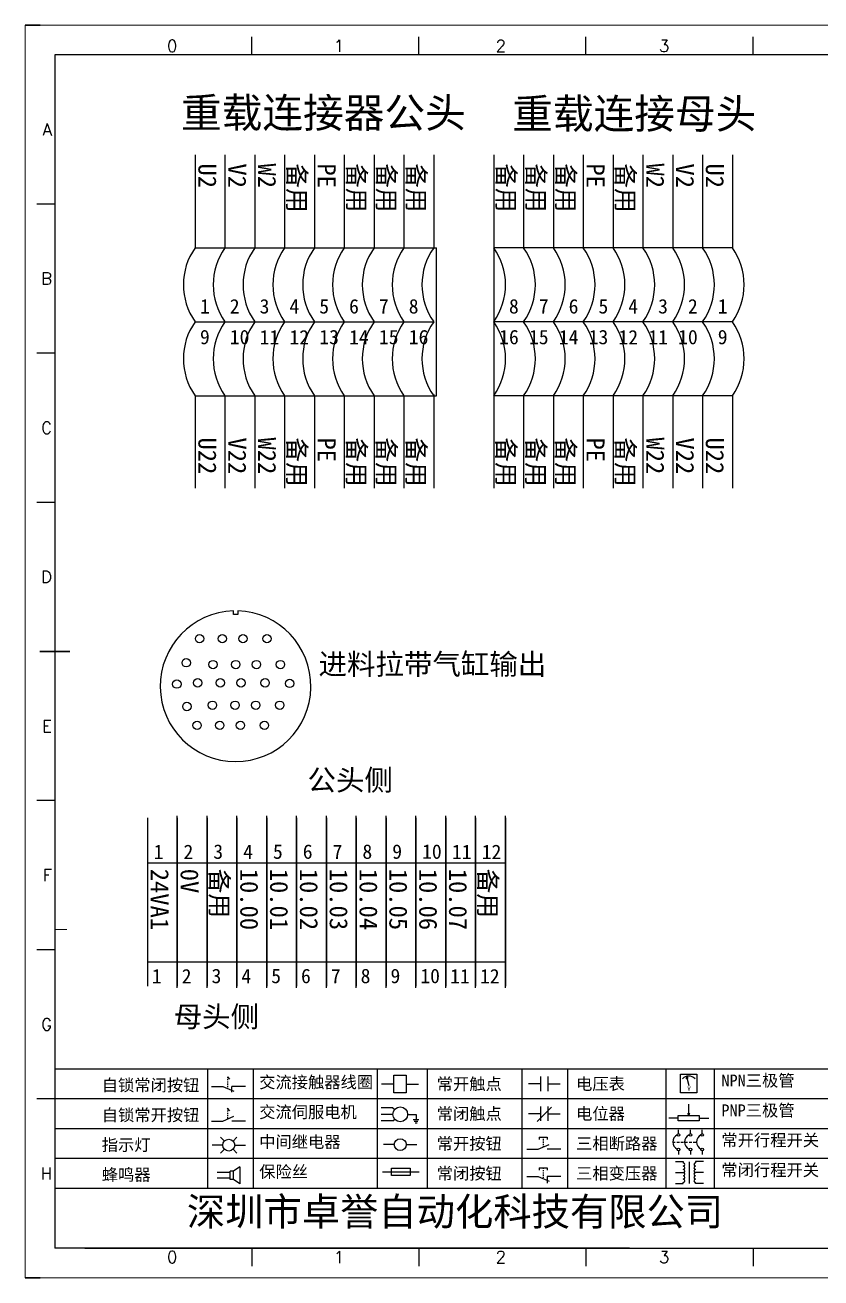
# Model space of a CAD drawing. Header units: millimetres. Extents: x -300 to 4128, y -106 to 2458.
# Drawn here: x 75.5 to 209, y 663.4 to 873.4 of the extents above; entities that cross this region are included whole.
import ezdxf
from ezdxf.enums import TextEntityAlignment as Align

# ---------------------------------------------------------------- set-up
doc = ezdxf.new("R2010")
doc.units = ezdxf.units.MM
doc.layers.add('AE_BOR', color=1, linetype='Continuous')
doc.layers.add('DESC', color=1, linetype='Continuous')
doc.styles.get("Standard").update_dxf_attribs({"font": ''})
doc.styles.add('WD', font='romans.shx', dxfattribs={"width": 0.8, "bigfont": 'gbcbig.shx'})
doc.styles.add('汉字', font='')
doc.styles.get('Standard').set_extended_font_data('SimSun')
doc.styles.get('汉字').set_extended_font_data('新宋体')

# ---------------------------------------------------------------- blocks, each defined once
blk = doc.blocks.new('*U4')
at = {"linetype": 'ByBlock'}
for p, q in [((-1909.23, -780.45), (-1909.23, -780.67)), ((-1909.23, -780.45), (-1908.92, -780.84)), ((-1909.23, -780.84), (-1909.23, -781.05)), ((-1911.92, -782.07), (-1910.06, -782.07)), ((-1910.06, -782.07), (-1908.18, -782.88)), ((-1909.23, -781.23), (-1909.23, -781.44)), ((-1909.23, -781.61), (-1909.23, -781.83)), ((-1909.23, -782), (-1909.23, -782.21)), ((-1909.23, -782.38), (-1909.23, -782.43)), ((-1908.52, -783.07), (-1908.52, -782.07)), ((-1906.25, -782.07), (-1908.52, -782.07))]:
    blk.add_line(p, q, dxfattribs=at)
blk = doc.blocks.new('*U6')
at = {"linetype": 'ByBlock'}
for p, q in [((-1908.88, -791.17), (-1909.23, -790.71)), ((-1909.23, -790.71), (-1909.23, -790.92)), ((-1909.23, -791.09), (-1909.23, -791.31)), ((-1909.23, -791.48), (-1909.23, -791.69)), ((-1911.92, -792.89), (-1910.06, -792.89)), ((-1910.06, -792.89), (-1908.18, -792.08)), ((-1909.23, -791.86), (-1909.23, -792.08)), ((-1909.23, -792.25), (-1909.23, -792.47)), ((-1906.25, -792.89), (-1908.52, -792.89))]:
    blk.add_line(p, q, dxfattribs=at)
blk = doc.blocks.new('蜂鸣器')
at = {"linetype": 'ByBlock'}
for p, q in [((-1907.17, -795.53), (-1908.25, -796.26)), ((-1907.17, -795.53), (-1907.17, -798.41)), ((-1908.8, -796.48), (-1911.01, -796.48)), ((-1908.8, -797.46), (-1911.01, -797.46)), ((-1908.25, -796.26), (-1908.8, -796.26)), ((-1908.8, -797.68), (-1908.8, -796.26)), ((-1908.25, -797.68), (-1908.8, -797.68)), ((-1908.25, -797.68), (-1908.25, -796.26)), ((-1907.17, -798.41), (-1908.25, -797.68))]:
    blk.add_line(p, q, dxfattribs=at)
blk = doc.blocks.new('指示灯')
at = {"linetype": 'ByBlock'}
for p, q in [((-1854.25, -776.92), (-1856.06, -776.92)), ((-1854.62, -775.59), (-1853.97, -776.23)), ((-1851.9, -775.59), (-1852.54, -776.23)), ((-1852.26, -776.92), (-1850.45, -776.92)), ((-1854.62, -778.25), (-1853.97, -777.61)), ((-1851.9, -778.25), (-1852.54, -777.61))]:
    blk.add_line(p, q, dxfattribs=at)
blk.add_circle((-1853.26, -776.92), 0.992, dxfattribs=at)
blk = doc.blocks.new('交流接触器线圈')
at = {"linetype": 'ByBlock'}
for p, q in [((-1880.82, -781.77), (-1882.87, -781.77)), ((-1878.72, -781.77), (-1876.67, -781.77))]:
    blk.add_line(p, q, dxfattribs=at)
blk.add_lwpolyline([(-1880.82, -780.28), (-1878.72, -780.28), (-1878.72, -783.26), (-1880.82, -783.26)], close=True, dxfattribs=at)
blk = doc.blocks.new('交流伺服电机')
at = {"linetype": 'ByBlock'}
for p, q in [((-1880.97, -785.75), (-1882.94, -785.75)), ((-1880.97, -786.85), (-1882.94, -786.85)), ((-1880.97, -785.75), (-1880.65, -786.03)), ((-1878.49, -786.85), (-1877.07, -786.85)), ((-1877.07, -786.85), (-1877.07, -787.72)), ((-1880.97, -787.94), (-1882.94, -787.94)), ((-1880.97, -787.94), (-1880.65, -787.67)), ((-1877.54, -787.72), (-1876.59, -787.72)), ((-1877.38, -788.01), (-1876.75, -788.01)), ((-1877.23, -788.29), (-1876.9, -788.29))]:
    blk.add_line(p, q, dxfattribs=at)
blk.add_circle((-1879.73, -786.85), 1.24, dxfattribs=at)
blk = doc.blocks.new('中间继电器')
at = {"linetype": 'ByBlock'}
for p, q in [((-1880.72, -791.92), (-1882.54, -791.92)), ((-1878.74, -791.92), (-1876.92, -791.92))]:
    blk.add_line(p, q, dxfattribs=at)
blk.add_circle((-1879.73, -791.92), 0.992, dxfattribs=at)
blk = doc.blocks.new('保险丝')
at = {"linetype": 'ByBlock'}
blk.add_line((-1882.72, -796.49), (-1876.55, -796.49), dxfattribs=at)
blk.add_lwpolyline([(-1881.2, -795.86), (-1878.06, -795.86), (-1878.06, -797.12), (-1881.2, -797.12)], close=True, dxfattribs=at)
blk = doc.blocks.new('常开按钮')
at = {"linetype": 'ByBlock'}
for p, q in [((-1910.06, -787.73), (-1908.18, -786.93)), ((-1909.9, -785.68), (-1908.56, -785.68)), ((-1909.9, -785.68), (-1909.9, -786.07)), ((-1909.23, -785.68), (-1909.23, -785.89)), ((-1909.23, -786.06), (-1909.23, -786.28)), ((-1909.23, -786.45), (-1909.23, -786.67)), ((-1909.23, -786.84), (-1909.23, -787.05)), ((-1909.23, -787.22), (-1909.23, -787.38)), ((-1908.56, -785.68), (-1908.56, -786.07)), ((-1911.92, -787.73), (-1910.06, -787.73)), ((-1906.25, -787.73), (-1908.52, -787.73))]:
    blk.add_line(p, q, dxfattribs=at)
blk = doc.blocks.new('常开触点')
at = {"linetype": 'ByBlock'}
for p, q in [((-1853.82, -782.99), (-1853.82, -780.56)), ((-1852.6, -782.99), (-1852.6, -780.56)), ((-1853.82, -781.77), (-1855.88, -781.77)), ((-1852.6, -781.77), (-1850.55, -781.77))]:
    blk.add_line(p, q, dxfattribs=at)
blk = doc.blocks.new('常闭触点')
at = {"linetype": 'ByBlock'}
for p, q in [((-1853.82, -786.77), (-1855.88, -786.77)), ((-1852.01, -785.66), (-1854.43, -788.1)), ((-1853.82, -787.99), (-1853.82, -785.56)), ((-1852.6, -787.99), (-1852.6, -785.56)), ((-1852.6, -786.77), (-1850.55, -786.77))]:
    blk.add_line(p, q, dxfattribs=at)
blk = doc.blocks.new('常闭按钮')
at = {"linetype": 'ByBlock'}
for p, q in [((-1854.11, -790.83), (-1852.77, -790.83)), ((-1854.11, -790.83), (-1854.11, -791.22)), ((-1853.44, -790.83), (-1853.44, -791.04)), ((-1853.44, -791.21), (-1853.44, -791.43)), ((-1853.44, -791.6), (-1853.44, -791.82)), ((-1852.77, -790.83), (-1852.77, -791.22)), ((-1856.13, -792.28), (-1854.28, -792.28)), ((-1854.28, -792.28), (-1852.4, -793.09)), ((-1853.44, -791.99), (-1853.44, -792.2)), ((-1853.44, -792.37), (-1853.44, -792.53)), ((-1850.47, -792.28), (-1852.73, -792.28)), ((-1852.73, -792.28), (-1852.73, -793.43))]:
    blk.add_line(p, q, dxfattribs=at)
blk = doc.blocks.new('电压表')
at = {"linetype": 'ByBlock'}
for p, q in [((-1814.84, -780.75), (-1814.91, -781.13)), ((-1814.6, -781.05), (-1814.91, -781.13)), ((-1814.84, -780.75), (-1814.46, -782.26)), ((-1814.84, -780.75), (-1814.6, -781.05))]:
    blk.add_line(p, q, dxfattribs=at)
blk.add_lwpolyline([(-1815.84, -780.34), (-1813.07, -780.34), (-1813.07, -783.49), (-1815.84, -783.49)], close=True, dxfattribs=at)
blk.add_arc((-1814.46, -782.26), 1.56, 46.8313, 133.1687, dxfattribs=at)
at = {"linetype": 'ByBlock', "insert": (-1814.7, -782.39), "char_height": 0.75, "width": 0.6768, "attachment_point": 1}
blk.add_mtext('V', dxfattribs=at)
blk = doc.blocks.new('电位器')
at = {"linetype": 'ByBlock'}
for p, q in [((-1814.45, -787.3), (-1814.45, -785.39)), ((-1814.45, -787.3), (-1814.62, -786.96)), ((-1814.62, -786.96), (-1814.27, -786.96)), ((-1814.45, -787.3), (-1814.27, -786.96)), ((-1816.21, -787.75), (-1817.79, -787.75)), ((-1812.68, -787.75), (-1811.1, -787.75))]:
    blk.add_line(p, q, dxfattribs=at)
blk.add_lwpolyline([(-1816.21, -787.3), (-1812.68, -787.3), (-1812.68, -788.2), (-1816.21, -788.2)], close=True, dxfattribs=at)
blk = doc.blocks.new('三相断路器')
at = {"linetype": 'ByBlock'}
for p, q in [((-1816.17, -790.33), (-1816.17, -789.7)), ((-1814.17, -790.33), (-1814.17, -789.7)), ((-1812.18, -790.33), (-1812.18, -789.7)), ((-1817.14, -791.74), (-1816.72, -791.74)), ((-1816.45, -791.74), (-1816.03, -791.74)), ((-1816.17, -793.19), (-1816.17, -793.83)), ((-1815.76, -791.74), (-1815.34, -791.74)), ((-1815.07, -791.74), (-1814.65, -791.74)), ((-1814.38, -791.74), (-1813.96, -791.74)), ((-1814.17, -793.19), (-1814.17, -793.83)), ((-1813.69, -791.74), (-1813.27, -791.74)), ((-1812.18, -793.19), (-1812.18, -793.83))]:
    blk.add_line(p, q, dxfattribs=at)
for centre in [(-1816.17, -790.55), (-1814.17, -790.55), (-1812.18, -790.55), (-1816.17, -792.98), (-1814.17, -792.98), (-1812.18, -792.98)]:
    blk.add_circle(centre, 0.219, dxfattribs=at)
for centre in [(-1815.81, -791.74), (-1813.82, -791.74), (-1811.83, -791.74)]:
    blk.add_arc(centre, 1.32, 115.5791, 244.4209, dxfattribs=at)
blk = doc.blocks.new('三相变压器')
at = {"linetype": 'ByBlock'}
for p, q in [((-1816.69, -795.03), (-1815.37, -795.03)), ((-1815.37, -795.03), (-1815.37, -795.24)), ((-1814.34, -798.7), (-1814.34, -795.04)), ((-1812, -795.03), (-1813.32, -795.03)), ((-1813.32, -795.03), (-1813.32, -795.24)), ((-1816.69, -796.87), (-1815.37, -796.87)), ((-1812, -796.87), (-1813.32, -796.87)), ((-1816.69, -798.71), (-1815.37, -798.71)), ((-1815.37, -798.71), (-1815.37, -798.5)), ((-1813.32, -798.71), (-1813.32, -798.5)), ((-1812, -798.71), (-1813.32, -798.71))]:
    blk.add_line(p, q, dxfattribs=at)
for centre, start, end in [((-1815.37, -795.51), 270, 90), ((-1815.37, -796.06), 270, 90), ((-1813.32, -795.51), 90, 270), ((-1813.32, -796.06), 90, 270), ((-1815.37, -796.6), 270, 90), ((-1815.37, -797.14), 270, 90), ((-1815.37, -797.68), 270, 90), ((-1815.37, -798.23), 270, 90), ((-1813.32, -796.6), 90, 270), ((-1813.32, -797.14), 90, 270), ((-1813.32, -797.68), 90, 270), ((-1813.32, -798.23), 90, 270)]:
    blk.add_arc(centre, 0.271, start, end, dxfattribs=at)
blk = doc.blocks.new('电控横A4')
at = {"color": 7}
for p, q in [((292, -5), (5, -5)), ((5, -5), (5, -205)), ((10.03, -205), (289.53, -205)), ((130.8, -205), (190.75, -205))]:
    blk.add_line(p, q, dxfattribs=at)
at = {"color": 7, "lineweight": 9, "ltscale": 0.1}
for p, q in [((5, -151.57), (7, -151.57)), ((101.34, -205), (130.8, -205)), ((129.44, -205), (129.44, -205)), ((129.44, -205), (129.44, -205)), ((129.44, -205), (129.44, -205)), ((129.44, -205), (129.44, -205))]:
    blk.add_line(p, q, dxfattribs=at)
at = {"color": 7, "linetype": 'ByBlock'}
for p, q in [((292, -175), (5, -175)), ((292, -180), (5, -180)), ((292, -185), (5, -185)), ((292, -190), (5, -190)), ((292, -195), (5, -195))]:
    blk.add_line(p, q, dxfattribs=at)
at = {"color": 7, "lineweight": -2}
for p, q in [((30.58, -175), (30.58, -195)), ((38.26, -175), (38.26, -195)), ((59.05, -175), (59.05, -195)), ((67.4, -175), (67.4, -195)), ((83.26, -175), (83.26, -195)), ((90.91, -175), (90.91, -195)), ((107.4, -175), (107.4, -195)), ((115.5, -175), (115.5, -195))]:
    blk.add_line(p, q, dxfattribs=at)
at = {"color": 7, "ltscale": 2}
blk.add_line((101.34, -205), (5, -205), dxfattribs=at)
at = {"layer": 'AE_BOR', "color": 7, "lineweight": 30}
for p, q in [((2.53, 0), (0, 0)), ((2.5, -105), (7.5, -105)), ((0, -210), (2.53, -210))]:
    blk.add_line(p, q, dxfattribs=at)
at = {"layer": 'AE_BOR', "color": 7, "lineweight": 15}
for p, q in [((0, 0), (297, 0)), ((0, -210), (0, 0)), ((297, -210), (0, -210))]:
    blk.add_line(p, q, dxfattribs=at)
at = {"layer": 'AE_BOR', "color": 7}
for p, q in [((38.03, -5), (38.03, -2)), ((66.03, -5), (66.03, -2)), ((94.03, -5), (94.03, -2)), ((122.03, -5), (122.03, -2)), ((5, -30), (2, -30)), ((5, -55), (2, -55)), ((5, -80), (2, -80)), ((5, -130), (2, -130)), ((5, -155), (2, -155)), ((5, -180), (2, -180)), ((38.03, -205), (38.03, -208)), ((66.03, -205), (66.03, -208)), ((94.03, -205), (94.03, -208)), ((122.03, -205), (122.03, -208))]:
    blk.add_line(p, q, dxfattribs=at)
at = {"color": 7, "linetype": 'ByBlock'}
for name, p in [('*U4', (1943.19, 604.18)), ('交流接触器线圈', (1942.62, 604.27)), ('常开触点', (1940.27, 604.3)), ('电压表', (1925.71, 604.52)), ('*U6', (1943.19, 609.18)), ('交流伺服电机', (1942.62, 604.27)), ('常闭触点', (1940.27, 604.3)), ('电位器', (1925.71, 604.52)), ('指示灯', (1887.41, 589.18)), ('中间继电器', (1942.62, 604.27)), ('常开按钮', (1996.06, 599.3)), ('三相断路器', (1925.71, 604.52)), ('三相变压器', (1925.71, 604.52)), ('蜂鸣器', (1943.19, 604.18)), ('保险丝', (1942.62, 604.27)), ('常闭按钮', (1940.27, 599.3))]:
    blk.add_blockref(name, p, dxfattribs=at)
at = {"color": 7, "char_height": 2, "attachment_point": 1, "style": '汉字'}
for s, insert in [('{\\fKaiTi_GB2312|b0|i0|c134|p49;自锁常闭按钮}', (12.86, -176.69)), ('{\\fKaiTi_GB2312|b0|i0|c134|p49;交流接触器线圈}', (39.25, -176.19)), ('{\\fKaiTi_GB2312|b0|i0|c134|p49;常开触点}', (69.01, -176.48)), ('{\\fKaiTi_GB2312|b0|i0|c134|p49;电压表}', (92.37, -176.47)), ('{\\fKaiTi_GB2312|b0|i0|c134|p49;NPN三极管}', (116.73, -175.91)), ('{\\fKaiTi_GB2312|b0|i0|c134|p49;自锁常开按钮}', (12.86, -181.69)), ('{\\fKaiTi_GB2312|b0|i0|c134|p49;交流伺服电机}', (39.25, -181.19)), ('{\\fKaiTi_GB2312|b0|i0|c134|p49;常闭触点}', (69.01, -181.48)), ('{\\fKaiTi_GB2312|b0|i0|c134|p49;电位器}', (92.37, -181.47)), ('{\\fKaiTi_GB2312|b0|i0|c134|p49;PNP三极管}', (116.73, -180.91)), ('{\\fKaiTi_GB2312|b0|i0|c134|p49;指示灯}', (12.86, -186.69)), ('{\\fKaiTi_GB2312|b0|i0|c134|p49;中间继电器}', (39.25, -186.19)), ('{\\fKaiTi_GB2312|b0|i0|c134|p49;常开按钮}', (69.01, -186.48)), ('{\\fKaiTi_GB2312|b0|i0|c134|p49;三相断路器}', (92.37, -186.47)), ('{\\fKaiTi_GB2312|b0|i0|c134|p49;常开行程开关}', (116.73, -185.91)), ('{\\fKaiTi_GB2312|b0|i0|c134|p49;保险丝}', (39.25, -191.19)), ('{\\fKaiTi_GB2312|b0|i0|c134|p49;常闭行程开关}', (116.73, -190.91)), ('{\\fKaiTi_GB2312|b0|i0|c134|p49;蜂鸣器}', (12.86, -191.69)), ('{\\fKaiTi_GB2312|b0|i0|c134|p49;常闭按钮}', (69.01, -191.48)), ('{\\fKaiTi_GB2312|b0|i0|c134|p49;三相变压器}', (92.37, -191.47))]:
    blk.add_mtext(s, dxfattribs=dict(at, insert=insert))
at = {"color": 7, "lineweight": -2, "insert": (27.14, -196.53), "char_height": 4.7064, "width": 96.1138, "attachment_point": 1}
blk.add_mtext('深圳市卓誉自动化科技有限公司', dxfattribs=at)
at = {"layer": 'AE_BOR', "color": 7, "style": 'WD'}
for s, p in [('0', (24.67, -4.5)), ('1', (52.6, -4.5)), ('2', (79.75, -4.5)), ('3', (107.15, -4.5)), ('0', (24.67, -207.5)), ('1', (52.6, -207.5)), ('2', (79.75, -207.5)), ('3', (107.15, -207.5))]:
    blk.add_text(s, height=2, dxfattribs=at).set_placement(p, align=Align.CENTER)
for s, p in [('A', (4.5, -17.5)), ('B', (4.5, -42.5)), ('C', (4.5, -67.5)), ('D', (4.5, -92.5)), ('E', (4.5, -117.5)), ('F', (4.5, -142.5)), ('G', (4.5, -167.5)), ('H', (4.5, -192.5))]:
    blk.add_text(s, height=2, dxfattribs=at).set_placement(p, align=Align.MIDDLE_RIGHT)

msp = doc.modelspace()

# ---------------------------------------------------------------- linework, layer by layer
msp.add_lwpolyline([(111.21, 775.219), (111.21, 774.627), (110.499, 774.627), (110.499, 775.219)])
for centre in [(104.805, 770.562), (108.613, 770.562), (112.077, 770.562), (116.103, 770.562), (102.572, 766.518), (107.054, 766.228), (110.862, 766.228), (114.326, 766.228), (118.352, 766.228), (100.988, 762.955), (104.479, 763.161), (108.288, 763.161), (111.752, 763.161), (115.778, 763.161), (119.9, 763.054), (102.671, 759.195), (106.955, 759.401), (110.763, 759.401), (114.227, 759.401), (118.253, 759.401), (104.38, 756.036), (108.189, 756.036), (111.653, 756.036), (115.679, 756.036)]:
    msp.add_circle(centre, 0.7)
msp.add_arc((110.835, 762.589), 12.63, 91.52621, 88.30187)
at = {"layer": 'DESC', "color": 0}
for p, q in [((104.057, 851.664), (104.057, 836.079)), ((109.057, 851.664), (109.057, 836.079)), ((114.057, 851.664), (114.057, 836.079)), ((119.057, 851.664), (119.057, 836.079)), ((124.057, 851.664), (124.057, 836.079)), ((129.057, 851.664), (129.057, 836.079)), ((134.057, 851.664), (134.057, 836.079)), ((139.057, 851.664), (139.057, 836.079)), ((144.057, 851.664), (144.057, 836.079)), ((154.123, 851.664), (154.123, 811.282)), ((159.123, 851.664), (159.123, 836.079)), ((164.123, 851.664), (164.123, 836.079)), ((169.123, 851.664), (169.123, 836.079)), ((174.123, 851.664), (174.123, 836.079)), ((179.123, 851.664), (179.123, 836.079)), ((184.123, 851.664), (184.123, 836.079)), ((189.123, 851.664), (189.123, 836.079)), ((194.123, 851.664), (194.123, 836.079)), ((104.057, 836.079), (144.534, 836.079)), ((144.534, 811.282), (144.534, 836.079)), ((194.123, 836.079), (154.123, 836.079)), ((104.057, 823.68), (144.057, 823.68)), ((139.057, 823.68), (144.057, 823.68)), ((194.123, 823.68), (154.123, 823.68)), ((159.123, 823.68), (154.123, 823.68)), ((104.057, 811.282), (104.057, 795.771)), ((104.057, 811.282), (144.534, 811.282)), ((109.057, 811.282), (109.057, 795.771)), ((114.057, 811.282), (114.057, 795.771)), ((119.057, 811.282), (119.057, 795.771)), ((124.057, 811.282), (124.057, 795.771)), ((129.057, 811.282), (129.057, 795.771)), ((134.057, 811.282), (134.057, 795.771)), ((139.057, 811.282), (139.057, 795.771)), ((144.057, 811.476), (144.057, 795.771)), ((154.123, 811.476), (154.123, 795.771)), ((194.123, 811.282), (154.123, 811.282)), ((159.123, 811.282), (159.123, 795.771)), ((164.123, 811.282), (164.123, 795.771)), ((169.123, 811.282), (169.123, 795.771)), ((174.123, 811.282), (174.123, 795.771)), ((179.123, 811.282), (179.123, 795.771)), ((184.123, 811.282), (184.123, 795.771)), ((189.123, 811.282), (189.123, 795.771)), ((194.123, 811.282), (194.123, 795.771)), ((96.07, 740.526), (96.07, 732.967)), ((101.07, 726.023), (101.07, 740.851)), ((101.07, 740.526), (101.07, 732.967)), ((106.07, 726.023), (106.07, 740.851)), ((106.07, 740.526), (106.07, 732.967)), ((111.07, 726.023), (111.07, 740.851)), ((111.07, 740.526), (111.07, 732.967)), ((116.07, 726.023), (116.07, 740.851)), ((116.07, 740.526), (116.07, 732.967)), ((121.07, 726.023), (121.07, 740.851)), ((121.07, 740.526), (121.07, 732.967)), ((126.07, 726.023), (126.07, 740.851)), ((126.07, 740.526), (126.07, 732.967)), ((131.07, 726.023), (131.07, 740.851)), ((131.07, 740.526), (131.07, 732.967)), ((136.07, 726.023), (136.07, 740.851)), ((136.07, 740.526), (136.07, 732.967)), ((141.07, 726.023), (141.07, 740.851)), ((141.07, 740.526), (141.07, 732.967)), ((146.07, 726.023), (146.07, 740.851)), ((146.07, 740.526), (146.07, 732.967)), ((151.07, 726.023), (151.07, 740.851)), ((151.07, 740.526), (151.07, 732.967)), ((156.07, 726.023), (156.07, 740.851)), ((156.07, 740.526), (156.07, 732.967)), ((96.07, 732.967), (96.07, 726.023)), ((96.07, 732.967), (101.07, 732.967)), ((101.07, 732.967), (101.07, 726.023)), ((101.07, 732.967), (106.07, 732.967)), ((106.07, 732.967), (106.07, 726.023)), ((106.07, 732.967), (111.07, 732.967)), ((111.07, 732.967), (111.07, 726.023)), ((111.07, 732.967), (116.07, 732.967)), ((116.07, 732.967), (116.07, 726.023)), ((116.07, 732.967), (121.07, 732.967)), ((121.07, 732.967), (121.07, 726.023)), ((121.07, 732.967), (126.07, 732.967)), ((126.07, 732.967), (126.07, 726.023)), ((126.07, 732.967), (131.07, 732.967)), ((131.07, 732.967), (131.07, 726.023)), ((131.07, 732.967), (136.07, 732.967)), ((136.07, 732.967), (136.07, 726.023)), ((136.07, 732.967), (141.07, 732.967)), ((141.07, 732.967), (141.07, 726.023)), ((141.07, 732.967), (146.07, 732.967)), ((146.07, 732.967), (146.07, 726.023)), ((146.07, 732.967), (151.07, 732.967)), ((151.07, 732.967), (151.07, 726.023)), ((151.07, 732.967), (156.07, 732.967)), ((156.07, 732.967), (156.07, 726.023)), ((96.07, 726.023), (96.07, 720.46)), ((101.07, 712.016), (101.07, 726.023)), ((101.07, 726.023), (101.07, 720.46)), ((106.07, 712.016), (106.07, 726.023)), ((106.07, 726.023), (106.07, 720.46)), ((111.07, 712.016), (111.07, 726.023)), ((111.07, 726.023), (111.07, 720.46)), ((116.07, 712.016), (116.07, 726.023)), ((116.07, 726.023), (116.07, 720.46)), ((121.07, 712.016), (121.07, 726.023)), ((121.07, 726.023), (121.07, 720.46)), ((126.07, 712.016), (126.07, 726.023)), ((126.07, 726.023), (126.07, 720.46)), ((131.07, 712.016), (131.07, 726.023)), ((131.07, 726.023), (131.07, 720.46)), ((136.07, 712.016), (136.07, 726.023)), ((136.07, 726.023), (136.07, 720.46)), ((141.07, 712.016), (141.07, 726.023)), ((141.07, 726.023), (141.07, 720.46)), ((146.07, 712.016), (146.07, 726.023)), ((146.07, 726.023), (146.07, 720.46)), ((151.07, 712.016), (151.07, 726.023)), ((151.07, 726.023), (151.07, 720.46)), ((156.07, 712.016), (156.07, 726.023)), ((156.07, 726.023), (156.07, 720.46)), ((96.07, 720.46), (96.07, 712.328)), ((101.07, 720.46), (101.07, 712.328)), ((106.07, 720.46), (106.07, 712.328)), ((111.07, 720.46), (111.07, 712.328)), ((116.07, 720.46), (116.07, 712.328)), ((121.07, 720.46), (121.07, 712.328)), ((126.07, 720.46), (126.07, 712.328)), ((131.07, 720.46), (131.07, 712.328)), ((136.07, 720.46), (136.07, 712.328)), ((141.07, 720.46), (141.07, 712.328)), ((146.07, 720.46), (146.07, 712.328)), ((151.07, 720.46), (151.07, 712.328)), ((156.07, 720.46), (156.07, 712.328)), ((96.07, 716.394), (101.07, 716.394)), ((101.07, 716.394), (106.07, 716.394)), ((106.07, 716.394), (111.07, 716.394)), ((111.07, 716.394), (116.07, 716.394)), ((116.07, 716.394), (121.07, 716.394)), ((121.07, 716.394), (126.07, 716.394)), ((126.07, 716.394), (131.07, 716.394)), ((131.07, 716.394), (136.07, 716.394)), ((136.07, 716.394), (141.07, 716.394)), ((141.07, 716.394), (146.07, 716.394)), ((146.07, 716.394), (151.07, 716.394)), ((151.07, 716.394), (156.07, 716.394))]:
    msp.add_line(p, q, dxfattribs=at)
for centre, start, end in [((112.819, 829.88), 144.7208, 215.2792), ((117.819, 829.88), 144.7208, 215.2792), ((122.819, 829.88), 144.7208, 215.2792), ((127.819, 829.88), 144.7208, 215.2792), ((132.819, 829.88), 144.7208, 215.2792), ((137.819, 829.88), 144.7208, 215.2792), ((142.819, 829.88), 144.7208, 215.2792), ((147.819, 829.88), 144.7208, 215.2792), ((152.819, 829.88), 144.7208, 215.2792), ((145.361, 829.88), 324.7208, 35.2792), ((150.361, 829.88), 324.7208, 35.2792), ((155.361, 829.88), 324.7208, 35.2792), ((160.361, 829.88), 324.7208, 35.2792), ((165.361, 829.88), 324.7208, 35.2792), ((170.361, 829.88), 324.7208, 35.2792), ((175.361, 829.88), 324.7208, 35.2792), ((180.361, 829.88), 324.7208, 35.2792), ((185.361, 829.88), 324.7208, 35.2792), ((112.819, 817.481), 144.7208, 215.2792), ((117.819, 817.481), 144.7208, 215.2792), ((122.819, 817.481), 144.7208, 215.2792), ((127.819, 817.481), 144.7208, 215.2792), ((132.819, 817.481), 144.7208, 215.2792), ((137.819, 817.481), 144.7208, 215.2792), ((142.819, 817.481), 144.7208, 215.2792), ((147.819, 817.481), 144.7208, 215.2792), ((152.819, 817.481), 144.7208, 215.2792), ((145.361, 817.481), 324.7208, 35.2792), ((150.361, 817.481), 324.7208, 35.2792), ((155.361, 817.481), 324.7208, 35.2792), ((160.361, 817.481), 324.7208, 35.2792), ((165.361, 817.481), 324.7208, 35.2792), ((170.361, 817.481), 324.7208, 35.2792), ((175.361, 817.481), 324.7208, 35.2792), ((180.361, 817.481), 324.7208, 35.2792), ((185.361, 817.481), 324.7208, 35.2792)]:
    msp.add_arc(centre, 10.734, start, end, dxfattribs=at)

# ---------------------------------------------------------------- block references
msp.add_blockref('电控横A4', (75.546, 873.415))

# ---------------------------------------------------------------- texts
at = {"lineweight": 0, "attachment_point": 1}
for s, insert, char_height, width in [('重载连接器公头', (101.688, 861.209), 5, 89.54305), ('重载连接母头', (157.212, 861.055), 5, 89.54305), ('进料拉带气缸输出', (124.739, 768.038), 3.5, 66.27598), ('公头侧', (122.893, 748.619), 3.5, 26.37916), ('母头侧', (100.458, 708.96), 3.5, 28.36544)]:
    msp.add_mtext(s, dxfattribs=dict(at, insert=insert, char_height=char_height, width=width))
at = {"color": 7, "attachment_point": 1, "rotation": 270}
for s, insert, char_height, width in [('U2', (107.63, 850.221), 3.024, 7.22783), ('V2', (112.63, 850.221), 3.024, 9.30901), ('W2', (117.63, 850.221), 3.024, 10.77808), ('备用', (122.63, 850.221), 3.024, 10.77808), ('PE', (127.63, 850.221), 3.024, 10.77808), ('备用', (132.63, 850.221), 3, 10.77808), ('备用', (137.63, 850.221), 3, 10.77808), ('备用', (142.63, 850.221), 3, 10.77808), ('备用', (157.696, 850.221), 3, 10.77808), ('备用', (162.696, 850.221), 3, 10.77808), ('备用', (167.696, 850.221), 3, 10.77808), ('PE', (172.696, 850.221), 3.024, 10.77808), ('备用', (177.696, 850.221), 3.024, 10.77808), ('W2', (182.696, 850.221), 3.024, 10.77808), ('V2', (187.696, 850.221), 3.024, 9.30901), ('U2', (192.696, 850.221), 3.024, 7.22783), ('U22', (107.63, 804.29), 3.024, 7.22783), ('V22', (112.63, 804.29), 3.024, 7.22783), ('W22', (117.63, 804.29), 3.024, 7.22783), ('备用', (122.63, 804.29), 3.024, 8.66017), ('PE', (127.63, 804.29), 3.024, 7.22783), ('备用', (132.63, 804.29), 3.024, 8.66017), ('备用', (137.63, 804.29), 3.024, 8.66017), ('备用', (142.63, 804.29), 3.024, 8.66017), ('备用', (157.696, 804.29), 3.024, 8.66017), ('备用', (162.696, 804.29), 3.024, 8.66017), ('备用', (167.696, 804.29), 3.024, 8.66017), ('PE', (172.696, 804.29), 3.024, 7.22783), ('备用', (177.696, 804.29), 3.024, 8.66017), ('W22', (182.696, 804.29), 3.024, 7.22783), ('V22', (187.696, 804.29), 3.024, 7.22783), ('U22', (192.696, 804.29), 3.024, 7.22783), ('24VA1', (99.643, 732.002), 3.024, 12.46445), ('0V', (104.643, 732.002), 3.024, 12.46445), ('备用', (109.643, 732.002), 3.024, 11.30014), ('10.00', (114.643, 732.002), 3.024, 12.46445), ('10.01', (119.643, 732.002), 3.024, 12.46445), ('10.02', (124.643, 732.002), 3.024, 12.46445), ('10.03', (129.643, 732.002), 3.024, 12.46445), ('10.04', (134.643, 732.002), 3.024, 12.46445), ('10.05', (139.643, 732.002), 3.024, 12.46445), ('10.06', (144.643, 732.002), 3.024, 12.46445), ('10.07', (149.643, 732.002), 3.024, 12.46445), ('备用', (154.643, 732.002), 3.024, 11.30014)]:
    msp.add_mtext(s, dxfattribs=dict(at, insert=insert, char_height=char_height, width=width))
at = {"color": 7, "width": 47.92444}
for s, insert, char_height, attachment_point in [('1 ', (104.866, 827.486), 2.4192, 1), ('2 ', (109.866, 827.486), 2.4192, 1), ('3', (114.866, 827.486), 2.419, 1), ('4 ', (119.866, 827.486), 2.4192, 1), ('5 ', (124.866, 827.486), 2.4192, 1), ('6 ', (129.866, 827.486), 2.4192, 1), ('7 ', (134.866, 827.486), 2.4192, 1), ('8 ', (139.866, 827.486), 2.4192, 1), ('8 ', (158.314, 827.486), 2.4192, 3), ('7 ', (163.314, 827.486), 2.4192, 3), ('6 ', (168.314, 827.486), 2.4192, 3), ('5 ', (173.314, 827.486), 2.4192, 3), ('4 ', (178.314, 827.486), 2.4192, 3), ('3', (183.314, 827.486), 2.419, 3), ('2 ', (188.314, 827.486), 2.4192, 3), ('1 ', (193.314, 827.486), 2.4192, 3), ('9 ', (104.866, 819.874), 2.4192, 7), ('10 ', (109.866, 819.874), 2.4192, 7), ('11 ', (114.866, 819.874), 2.4192, 7), ('12 ', (119.866, 819.874), 2.4192, 7), ('13 ', (124.866, 819.874), 2.4192, 7), ('14 ', (129.866, 819.874), 2.4192, 7), ('15 ', (134.866, 819.874), 2.4192, 7), ('16 ', (139.866, 819.874), 2.4192, 7), ('16 ', (158.314, 819.874), 2.4192, 9), ('15 ', (163.314, 819.874), 2.4192, 9), ('14 ', (168.314, 819.874), 2.4192, 9), ('13 ', (173.314, 819.874), 2.4192, 9), ('12 ', (178.314, 819.874), 2.4192, 9), ('11 ', (183.314, 819.874), 2.4192, 9), ('10 ', (188.314, 819.874), 2.4192, 9), ('9 ', (193.314, 819.874), 2.4192, 9), ('1 ', (97.102, 733.626), 2.4192, 7), ('2 ', (102.102, 733.626), 2.4192, 7), ('3', (107.102, 733.626), 2.419, 7), ('4 ', (112.102, 733.626), 2.4192, 7), ('5 ', (117.102, 733.626), 2.4192, 7), ('6 ', (122.102, 733.626), 2.4192, 7), ('7 ', (127.102, 733.626), 2.4192, 7), ('8 ', (132.102, 733.626), 2.4192, 7), ('9 ', (137.102, 733.626), 2.4192, 7), ('10', (142.102, 733.626), 2.4192, 7), ('11 ', (147.102, 733.626), 2.4192, 7), ('12 ', (152.102, 733.626), 2.4192, 7), ('1 ', (96.805, 712.781), 2.4192, 7), ('2 ', (101.805, 712.781), 2.4192, 7), ('3', (106.805, 712.781), 2.419, 7), ('4 ', (111.805, 712.781), 2.4192, 7), ('5 ', (116.805, 712.781), 2.4192, 7), ('6 ', (121.805, 712.781), 2.4192, 7), ('7 ', (126.805, 712.781), 2.4192, 7), ('8 ', (131.805, 712.781), 2.4192, 7), ('9 ', (136.805, 712.781), 2.4192, 7), ('10', (141.805, 712.781), 2.4192, 7), ('11 ', (146.805, 712.781), 2.4192, 7), ('12 ', (151.805, 712.781), 2.4192, 7)]:
    msp.add_mtext(s, dxfattribs=dict(at, insert=insert, char_height=char_height, attachment_point=attachment_point))

doc.saveas('drawing.dxf')
